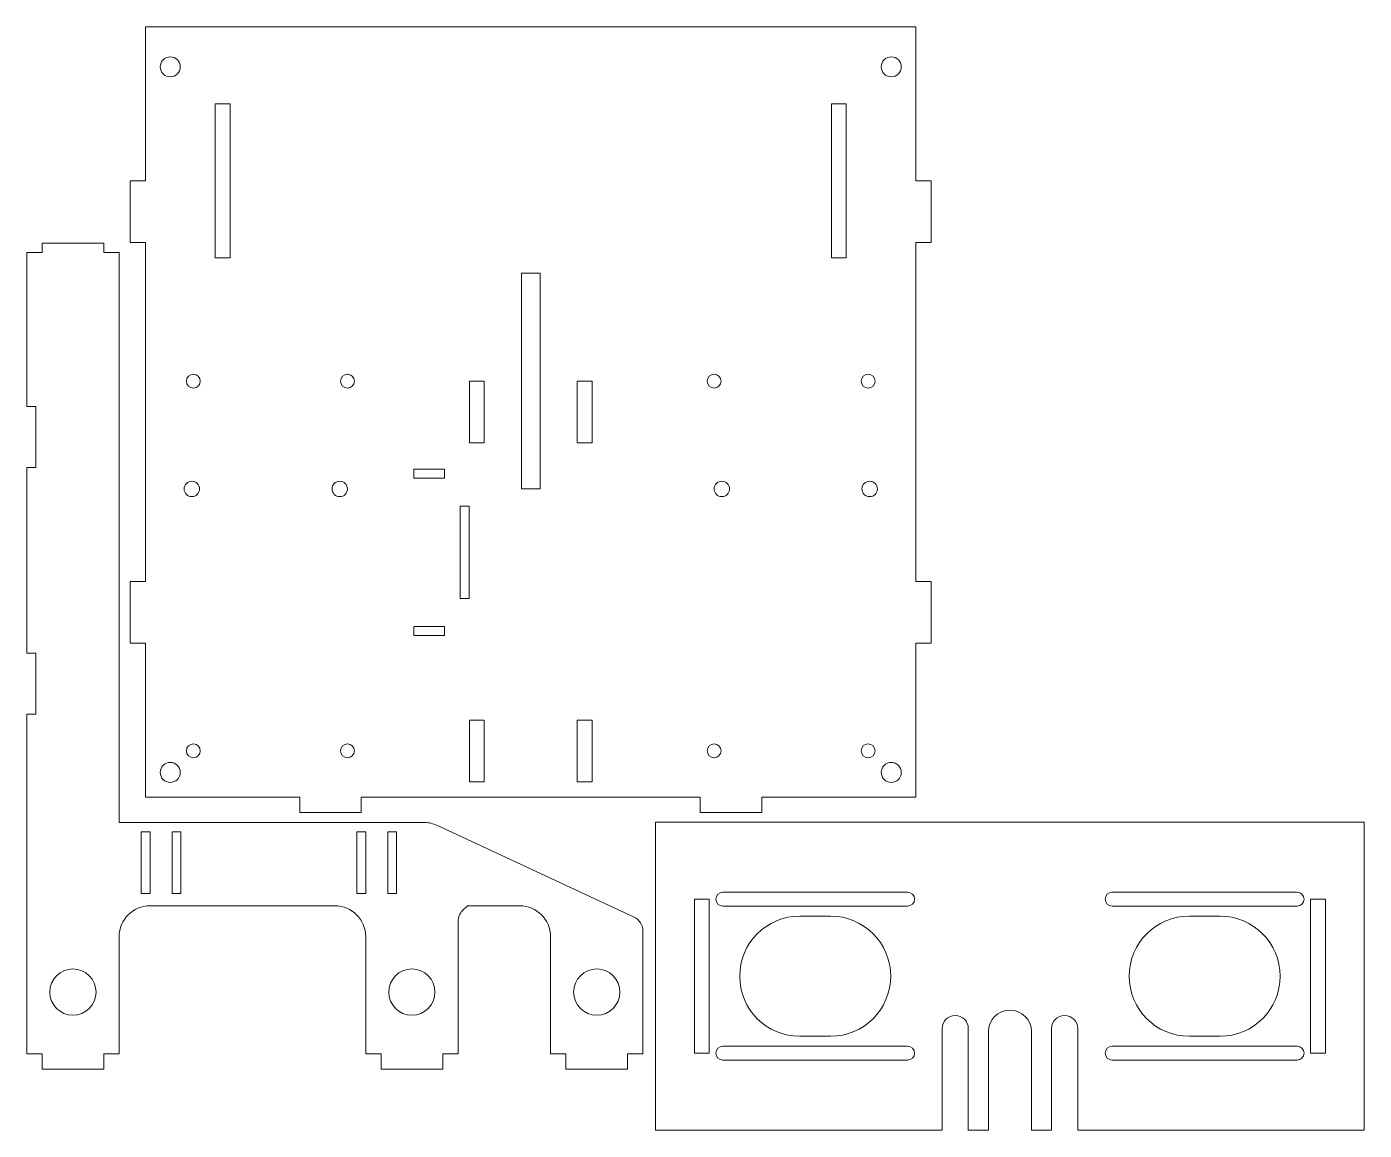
# Model space of a CAD drawing. Header units: inches. Extents: x 19 to 453, y 12 to 370.
import ezdxf

# ---------------------------------------------------------------- set-up
doc = ezdxf.new("R2010")
doc.units = ezdxf.units.IN
doc.header["$MEASUREMENT"] = 0

msp = doc.modelspace()

# ---------------------------------------------------------------- linework, layer by layer
at = {"color": 7, "linetype": 'Continuous', "lineweight": 15}
for p, q in [((57.26, 370.14), (57.26, 320.14)), ((307.26, 370.14), (57.26, 370.14)), ((307.26, 320.14), (307.26, 370.14)), ((84.66, 345.14), (79.86, 345.14)), ((79.86, 345.14), (79.86, 295.14)), ((84.66, 295.14), (84.66, 345.14)), ((284.66, 345.14), (279.86, 345.14)), ((279.86, 345.14), (279.86, 295.14)), ((284.66, 295.14), (284.66, 345.14)), ((52.26, 320.14), (52.26, 300.14)), ((57.26, 320.14), (52.26, 320.14)), ((307.26, 320.14), (312.26, 320.14)), ((312.26, 320.14), (312.26, 300.14)), ((23.68, 299.86), (23.68, 296.86)), ((43.68, 299.86), (23.68, 299.86)), ((43.68, 296.86), (43.68, 299.86)), ((52.26, 300.14), (57.26, 300.14)), ((57.26, 300.14), (57.26, 190.14)), ((312.26, 300.14), (307.26, 300.14)), ((307.26, 190.14), (307.26, 300.14)), ((18.68, 296.86), (18.68, 246.86)), ((23.68, 296.86), (18.68, 296.86)), ((48.68, 296.86), (43.68, 296.86)), ((48.68, 111.86), (48.68, 296.86)), ((79.86, 295.14), (84.66, 295.14)), ((279.86, 295.14), (284.66, 295.14)), ((185.26, 290.14), (179.26, 290.14)), ((179.26, 290.14), (179.26, 220.14)), ((185.26, 220.14), (185.26, 290.14)), ((162.36, 255.14), (162.36, 235.14)), ((167.16, 255.14), (162.36, 255.14)), ((167.16, 235.14), (167.16, 255.14)), ((197.36, 255.14), (197.36, 235.14)), ((202.16, 255.14), (197.36, 255.14)), ((202.16, 235.14), (202.16, 255.14)), ((18.68, 246.86), (21.68, 246.86)), ((21.68, 246.86), (21.68, 227.06)), ((162.36, 235.14), (167.16, 235.14)), ((197.36, 235.14), (202.16, 235.14)), ((21.68, 227.06), (18.68, 227.06)), ((18.68, 227.06), (18.68, 166.86)), ((154.26, 226.53), (144.26, 226.53)), ((144.26, 226.53), (144.26, 223.63)), ((154.26, 223.63), (154.26, 226.53)), ((144.26, 223.63), (154.26, 223.63)), ((179.26, 220.14), (185.26, 220.14)), ((159.36, 214.58), (159.36, 184.58)), ((162.26, 214.58), (159.36, 214.58)), ((162.26, 184.58), (162.26, 214.58)), ((52.26, 190.14), (52.26, 170.14)), ((57.26, 190.14), (52.26, 190.14)), ((307.26, 190.14), (312.26, 190.14)), ((312.26, 190.14), (312.26, 170.14)), ((159.36, 184.58), (162.26, 184.58)), ((154.26, 175.53), (144.26, 175.53)), ((144.26, 175.53), (144.26, 172.63)), ((154.26, 172.63), (154.26, 175.53)), ((52.26, 170.14), (57.26, 170.14)), ((57.26, 170.14), (57.26, 120.14)), ((144.26, 172.63), (154.26, 172.63)), ((312.26, 170.14), (307.26, 170.14)), ((307.26, 120.14), (307.26, 170.14)), ((18.68, 166.86), (21.68, 166.86)), ((21.68, 166.86), (21.68, 147.06)), ((21.68, 147.06), (18.68, 147.06)), ((18.68, 147.06), (18.68, 36.86)), ((167.16, 145.14), (162.36, 145.14)), ((162.36, 145.14), (162.36, 125.14)), ((167.16, 125.14), (167.16, 145.14)), ((202.16, 145.14), (197.36, 145.14)), ((197.36, 145.14), (197.36, 125.14)), ((202.16, 125.14), (202.16, 145.14)), ((162.36, 125.14), (167.16, 125.14)), ((197.36, 125.14), (202.16, 125.14)), ((57.26, 120.14), (107.26, 120.14)), ((107.26, 120.14), (107.26, 115.14)), ((127.26, 120.14), (237.26, 120.14)), ((127.26, 115.14), (127.26, 120.14)), ((237.26, 115.14), (237.26, 120.14)), ((257.26, 120.14), (307.26, 120.14)), ((257.26, 120.14), (257.26, 115.14)), ((107.26, 115.14), (127.26, 115.14)), ((257.26, 115.14), (237.26, 115.14)), ((48.68, 111.86), (147.72, 111.86)), ((55.83, 108.86), (55.83, 88.86)), ((58.73, 108.86), (55.83, 108.86)), ((58.73, 88.86), (58.73, 108.86)), ((68.73, 108.86), (65.83, 108.86)), ((65.83, 108.86), (65.83, 88.86)), ((68.73, 88.86), (68.73, 108.86)), ((125.83, 108.86), (125.83, 88.86)), ((128.73, 108.86), (125.83, 108.86)), ((128.73, 88.86), (128.73, 108.86)), ((138.73, 108.86), (135.83, 108.86)), ((135.83, 108.86), (135.83, 88.86)), ((138.73, 88.86), (138.73, 108.86)), ((151.94, 110.92), (215.8, 81.15)), ((222.77, 112.01), (222.77, 12.01)), ((452.77, 112.01), (222.77, 112.01)), ((452.77, 12.01), (452.77, 112.01)), ((55.83, 88.86), (58.73, 88.86)), ((65.83, 88.86), (68.73, 88.86)), ((125.83, 88.86), (128.73, 88.86)), ((135.83, 88.86), (138.73, 88.86)), ((235.37, 87.01), (240.17, 87.01)), ((235.37, 37.01), (235.37, 87.01)), ((240.17, 87.01), (240.17, 37.01)), ((244.57, 89.26), (304.57, 89.26)), ((370.97, 89.26), (430.97, 89.26)), ((435.37, 37.01), (435.37, 87.01)), ((435.37, 87.01), (440.17, 87.01)), ((440.17, 87.01), (440.17, 37.01)), ((118.68, 84.86), (58.68, 84.86)), ((160.15, 83.32), (161.68, 84.86)), ((178.68, 84.86), (161.68, 84.86)), ((304.57, 84.76), (244.57, 84.76)), ((430.97, 84.76), (370.97, 84.76)), ((158.68, 36.86), (158.68, 79.79)), ((269.57, 81.51), (279.57, 81.51)), ((395.97, 81.51), (405.97, 81.51)), ((48.68, 36.86), (48.68, 74.86)), ((128.68, 74.86), (128.68, 36.86)), ((188.68, 36.86), (188.68, 74.86)), ((218.68, 76.62), (218.68, 36.86)), ((315.77, 45.01), (315.77, 12.01)), ((324.27, 45.01), (324.27, 12.01)), ((330.77, 44.01), (330.77, 12.01)), ((344.77, 12.01), (344.77, 44.01)), ((351.27, 12.01), (351.27, 45.01)), ((359.77, 12.01), (359.77, 45.01)), ((244.57, 39.26), (304.57, 39.26)), ((279.57, 42.51), (269.57, 42.51)), ((370.97, 39.26), (430.97, 39.26)), ((405.97, 42.51), (395.97, 42.51)), ((18.68, 36.86), (23.68, 36.86)), ((23.68, 36.86), (23.68, 31.86)), ((43.68, 36.86), (48.68, 36.86)), ((43.68, 31.86), (43.68, 36.86)), ((128.68, 36.86), (133.68, 36.86)), ((133.68, 36.86), (133.68, 31.86)), ((153.68, 36.86), (158.68, 36.86)), ((153.68, 31.86), (153.68, 36.86)), ((193.68, 36.86), (188.68, 36.86)), ((193.68, 36.86), (193.68, 31.86)), ((218.68, 36.86), (213.68, 36.86)), ((213.68, 31.86), (213.68, 36.86)), ((240.17, 37.01), (235.37, 37.01)), ((304.57, 34.76), (244.57, 34.76)), ((430.97, 34.76), (370.97, 34.76)), ((440.17, 37.01), (435.37, 37.01)), ((23.68, 31.86), (43.68, 31.86)), ((133.68, 31.86), (153.68, 31.86)), ((193.68, 31.86), (213.68, 31.86)), ((222.77, 12.01), (315.77, 12.01)), ((324.27, 12.01), (330.77, 12.01)), ((344.77, 12.01), (351.27, 12.01)), ((359.77, 12.01), (452.77, 12.01))]:
    msp.add_line(p, q, dxfattribs=at)
for centre, radius in [((65.26, 357.14), 3.25), ((299.26, 357.14), 3.25), ((72.76, 255.14), 2.25), ((122.76, 255.14), 2.25), ((241.76, 255.14), 2.25), ((291.76, 255.14), 2.25), ((72.26, 220.14), 2.5), ((120.26, 220.14), 2.5), ((244.26, 220.14), 2.5), ((292.26, 220.14), 2.5), ((72.76, 135.14), 2.25), ((122.76, 135.14), 2.25), ((241.76, 135.14), 2.25), ((291.76, 135.14), 2.25), ((65.26, 128.14), 3.25), ((299.26, 128.14), 3.25), ((33.68, 56.86), 7.5), ((143.68, 56.86), 7.5), ((203.68, 56.86), 7.5)]:
    msp.add_circle(centre, radius, dxfattribs=at)
for centre, radius, start, end in [((147.72, 101.86), 10, 65, 90), ((244.57, 87.01), 2.25, 90, 270), ((304.57, 87.01), 2.25, 270, 90), ((370.97, 87.01), 2.25, 90, 270), ((430.97, 87.01), 2.25, 270, 90), ((58.68, 74.86), 10, 90, 180), ((118.68, 74.86), 10, 0, 90), ((163.68, 79.79), 5, 135, 180), ((178.68, 74.86), 10, 0, 90), ((213.68, 76.62), 5, 0, 65), ((269.57, 62.01), 19.5, 90, 270), ((279.57, 62.01), 19.5, 270, 90), ((395.97, 62.01), 19.5, 90, 270), ((405.97, 62.01), 19.5, 270, 90), ((320.02, 45.01), 4.25, 0, 180), ((337.77, 44.01), 7, 0, 180), ((355.52, 45.01), 4.25, 0, 180), ((244.57, 37.01), 2.25, 90, 270), ((304.57, 37.01), 2.25, 270, 90), ((370.97, 37.01), 2.25, 90, 270), ((430.97, 37.01), 2.25, 270, 90)]:
    msp.add_arc(centre, radius, start, end, dxfattribs=at)

doc.saveas('drawing.dxf')
